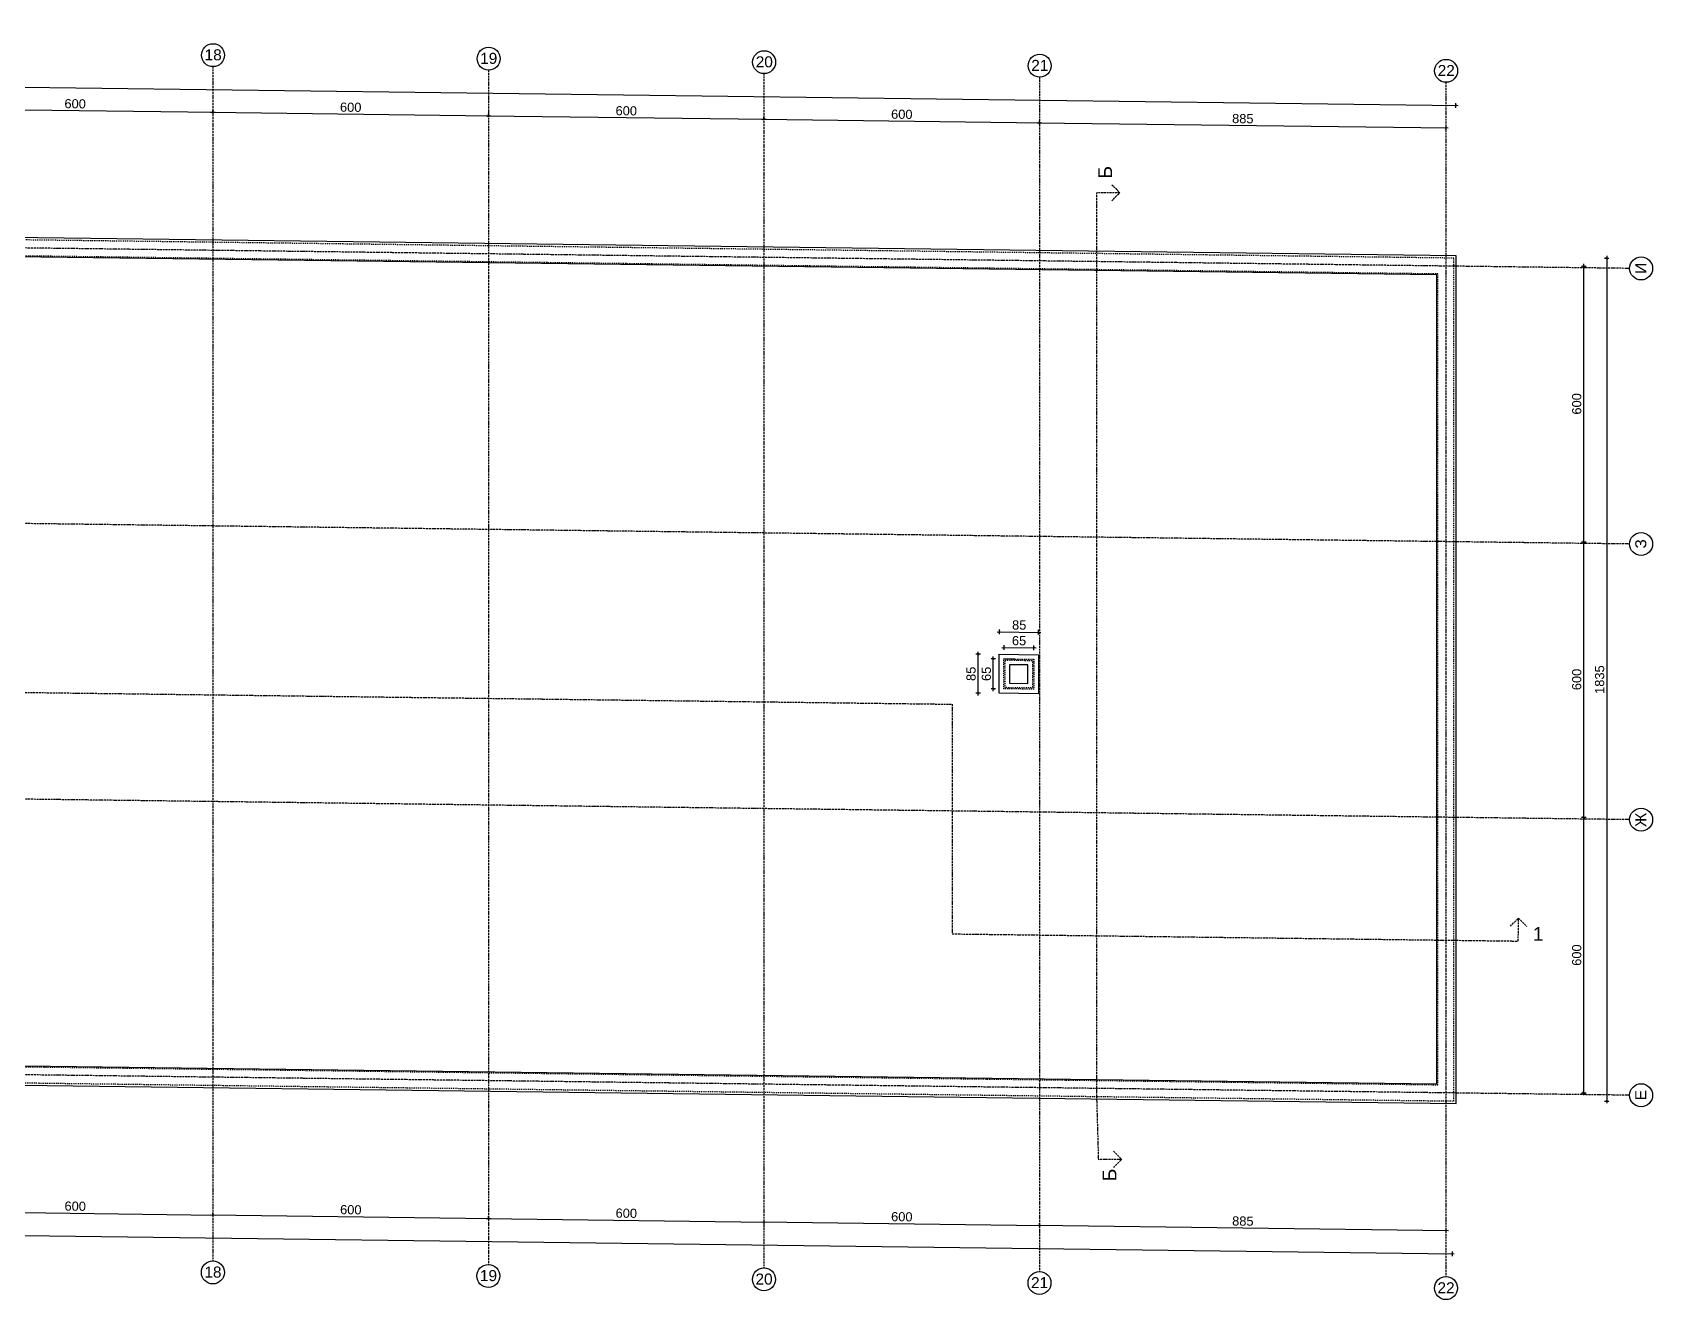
# Model space of a CAD drawing. Header units: inches. Extents: x -72385 to 39588, y -6525 to 66685.
# Drawn here: x -43318 to -39790, y -6294 to -3535 of the extents above; entities that cross this region are included whole.
import ezdxf

# ---------------------------------------------------------------- set-up
doc = ezdxf.new("R2010")
doc.units = ezdxf.units.IN
doc.header["$MEASUREMENT"] = 0
doc.linetypes.add('DashDot', pattern=[0.6, 0.4, -0.1, 0, -0.1])
doc.linetypes.add('Hidden', pattern=[0.4, 0.2, -0.2])
for name, color, linetype, lineweight in [('Изгледни линии', 253, 'Continuous', 25), ('Линия на разрез', 252, 'DashDot', 25), ('Надписи коти външни', 252, 'Continuous', 25), ('Надписи коти вътрешни', 252, 'Continuous', 25), ('Надписи Оси', 252, 'Continuous', 25), ('Оси', 252, 'DashDot', 25), ('Пунктир', 253, 'Hidden', 25)]:
    doc.layers.add(name, color=color, linetype=linetype, lineweight=lineweight)
doc.styles.add('Arial Regular', font='arial.ttf')
doc.styles.get("Standard").update_dxf_attribs({"font": 'arial.ttf'})
doc.dimstyles.new('Annotative', dxfattribs={"dimscale": 0, "dimtxt": 20, "dimasz": 5, "dimexe": 5, "dimexo": 5, "dimgap": 5, "dimtad": 1, "dimdec": 0, "dimzin": 0, "dimdsep": 46, "dimtxsty": 'Standard', "dimblk": 'ARCHTICK', "dimcen": 5, "dimdle": 5, "dimadec": 0, "dimazin": 0, "dimtfac": 1, "dimtdec": 0, "dimtofl": 0, "dimtmove": 0, "dimatfit": 3, "dimldrblk": 'ARCHTICK', "dimfxl": 5, "dimfxlon": 1, "dimtolj": 1, "dimtzin": 0, "dimarcsym": 1})

# ---------------------------------------------------------------- blocks, each defined once
blk = doc.blocks.new('_ArchTick')
at = {"color": 0, "linetype": 'ByBlock', "const_width": 0.15}
blk.add_lwpolyline([(-0.5, -0.5), (0.5, 0.5)], dxfattribs=at)
blk = doc.blocks.new('*D3548')
at = {"layer": 'Defpoints', "color": 0, "ltscale": 50, "transparency": 16777216}
for p in [(-41202.3, -4899.1), (-41137.3, -4899.9), (-41137, -4875.1)]:
    blk.add_point(p, dxfattribs=at)
at = {"layer": 'Надписи коти вътрешни', "color": 0, "lineweight": -2, "ltscale": 50, "transparency": 16777216}
for p, q in [((-41207, -4874.3), (-41132, -4875.2)), ((-41202.1, -4879.3), (-41202, -4869.3)), ((-41137.1, -4880.1), (-41137, -4870.1))]:
    blk.add_line(p, q, dxfattribs=at)
at = {"layer": 'Надписи коти вътрешни', "color": 0, "lineweight": -2, "ltscale": 50, "transparency": 16777216, "xscale": 5, "yscale": 5, "zscale": 5}
for p, rotation in [((-41202, -4874.3), 179.2706286524212), ((-41137, -4875.1), 359.2706286524212)]:
    blk.add_blockref('_ArchTick', p, dxfattribs=dict(at, rotation=rotation))
at = {"layer": 'Надписи коти вътрешни', "color": 0, "ltscale": 50, "transparency": 16777216, "insert": (-41169.3, -4859.5), "char_height": 20, "attachment_point": 5, "rotation": 359.2706}
blk.add_mtext('\\A1;65', dxfattribs=at)
blk = doc.blocks.new('*D3549')
at = {"layer": 'Defpoints', "color": 0, "ltscale": 50, "transparency": 16777216}
for p in [(-41126.7, -4841.1), (-41212.3, -4889), (-41127.3, -4890)]:
    blk.add_point(p, dxfattribs=at)
at = {"layer": 'Надписи коти вътрешни', "color": 0, "lineweight": -2, "ltscale": 50, "transparency": 16777216}
for p, q in [((-41216.7, -4840), (-41121.7, -4841.2)), ((-41211.8, -4845), (-41211.7, -4835)), ((-41126.8, -4846.1), (-41126.7, -4836.1))]:
    blk.add_line(p, q, dxfattribs=at)
at = {"layer": 'Надписи коти вътрешни', "color": 0, "lineweight": -2, "ltscale": 50, "transparency": 16777216, "xscale": 5, "yscale": 5, "zscale": 5}
for p, rotation in [((-41211.7, -4840), 179.2706286524212), ((-41126.7, -4841.1), 359.2706286524212)]:
    blk.add_blockref('_ArchTick', p, dxfattribs=dict(at, rotation=rotation))
at = {"layer": 'Надписи коти вътрешни', "color": 0, "ltscale": 50, "transparency": 16777216, "insert": (-41169, -4825.4), "char_height": 20, "attachment_point": 5, "rotation": 359.2706}
blk.add_mtext('\\A1;85', dxfattribs=at)
blk = doc.blocks.new('*D3550')
at = {"layer": 'Defpoints', "color": 0, "ltscale": 50, "transparency": 16777216}
for p in [(-41225.4, -4899.1), (-41202.3, -4899.1), (-41202.3, -4964.1)]:
    blk.add_point(p, dxfattribs=at)
at = {"layer": 'Надписи коти вътрешни', "color": 0, "lineweight": -2, "ltscale": 50, "transparency": 16777216}
for p, q in [((-41220.4, -4899.1), (-41230.4, -4899.1)), ((-41225.4, -4969.1), (-41225.4, -4894.1)), ((-41220.4, -4964.1), (-41230.4, -4964.1))]:
    blk.add_line(p, q, dxfattribs=at)
at = {"layer": 'Надписи коти вътрешни', "color": 0, "lineweight": -2, "ltscale": 50, "transparency": 16777216, "xscale": 5, "yscale": 5, "zscale": 5}
for p, rotation in [((-41225.4, -4899.1), 90), ((-41225.4, -4964.1), 270)]:
    blk.add_blockref('_ArchTick', p, dxfattribs=dict(at, rotation=rotation))
at = {"layer": 'Надписи коти вътрешни', "color": 0, "ltscale": 50, "transparency": 16777216, "insert": (-41240.6, -4931.6), "char_height": 20, "attachment_point": 5, "rotation": 90}
blk.add_mtext('\\A1;65', dxfattribs=at)
blk = doc.blocks.new('*D3551')
at = {"layer": 'Defpoints', "color": 0, "ltscale": 50, "transparency": 16777216}
for p in [(-41258.6, -4889), (-41212.3, -4889), (-41212.3, -4974)]:
    blk.add_point(p, dxfattribs=at)
at = {"layer": 'Надписи коти вътрешни', "color": 0, "lineweight": -2, "ltscale": 50, "transparency": 16777216}
for p, q in [((-41253.6, -4889), (-41263.6, -4889)), ((-41258.6, -4979), (-41258.6, -4884)), ((-41253.6, -4974), (-41263.6, -4974))]:
    blk.add_line(p, q, dxfattribs=at)
at = {"layer": 'Надписи коти вътрешни', "color": 0, "lineweight": -2, "ltscale": 50, "transparency": 16777216, "xscale": 5, "yscale": 5, "zscale": 5}
for p, rotation in [((-41258.6, -4889), 90), ((-41258.6, -4974), 270)]:
    blk.add_blockref('_ArchTick', p, dxfattribs=dict(at, rotation=rotation))
at = {"layer": 'Надписи коти вътрешни', "color": 0, "ltscale": 50, "transparency": 16777216, "insert": (-41273.8, -4931.5), "char_height": 20, "attachment_point": 5, "rotation": 90}
blk.add_mtext('\\A1;85', dxfattribs=at)
blk = doc.blocks.new('*D6477')
at = {"layer": 'Defpoints', "color": 0, "ltscale": 50, "transparency": 16777216}
for p in [(-41124.8, -6132.7), (-41124.8, -6132.7), (-40239.6, -6143.9)]:
    blk.add_point(p, dxfattribs=at)
at = {"layer": 'Надписи коти външни', "color": 0, "lineweight": -2, "ltscale": 50, "transparency": 16777216}
for p, q in [((-40234.6, -6144), (-41129.8, -6132.6)), ((-41124.8, -6132.7), (-41124.8, -6127.7)), ((-40239.6, -6143.9), (-40239.6, -6138.9))]:
    blk.add_line(p, q, dxfattribs=at)
at = {"layer": 'Надписи коти външни', "color": 0, "lineweight": -2, "ltscale": 50, "transparency": 16777216, "xscale": 5, "yscale": 5, "zscale": 5}
for p, rotation in [((-41124.8, -6132.7), 179.2706286525298), ((-40239.6, -6143.9), 359.2706286525298)]:
    blk.add_blockref('_ArchTick', p, dxfattribs=dict(at, rotation=rotation))
at = {"layer": 'Надписи коти външни', "color": 0, "ltscale": 50, "transparency": 16777216, "insert": (-40682, -6123.1), "char_height": 20, "attachment_point": 5, "rotation": 359.2706}
blk.add_mtext('\\A1;885', dxfattribs=at)
blk = doc.blocks.new('*D6494')
at = {"layer": 'Defpoints', "color": 0, "ltscale": 50, "transparency": 16777216}
for p in [(-43524.8, -6102.1), (-42924.6, -6109.8), (-42924.6, -6109.8)]:
    blk.add_point(p, dxfattribs=at)
at = {"layer": 'Надписи коти външни', "color": 0, "lineweight": -2, "ltscale": 50, "transparency": 16777216}
for p, q in [((-43529.8, -6102.1), (-42919.6, -6109.8)), ((-43524.8, -6102.1), (-43524.8, -6097.1)), ((-42924.6, -6109.8), (-42924.6, -6104.8))]:
    blk.add_line(p, q, dxfattribs=at)
at = {"layer": 'Надписи коти външни', "color": 0, "lineweight": -2, "ltscale": 50, "transparency": 16777216, "xscale": 5, "yscale": 5, "zscale": 5}
for p, rotation in [((-43524.8, -6102.1), 179.2708993674434), ((-42924.6, -6109.8), 359.2708993674435)]:
    blk.add_blockref('_ArchTick', p, dxfattribs=dict(at, rotation=rotation))
at = {"layer": 'Надписи коти външни', "color": 0, "ltscale": 50, "transparency": 16777216, "insert": (-43224.5, -6090.7), "char_height": 20, "attachment_point": 5, "rotation": 359.2709}
blk.add_mtext('\\A1;600', dxfattribs=at)
blk = doc.blocks.new('*D6495')
at = {"layer": 'Defpoints', "color": 0, "ltscale": 50, "transparency": 16777216}
for p in [(-42924.6, -6109.8), (-42324.6, -6117.4), (-42324.6, -6117.4)]:
    blk.add_point(p, dxfattribs=at)
at = {"layer": 'Надписи коти външни', "color": 0, "lineweight": -2, "ltscale": 50, "transparency": 16777216}
for p, q in [((-42929.6, -6109.7), (-42319.6, -6117.5)), ((-42924.6, -6109.8), (-42924.6, -6104.8)), ((-42324.6, -6117.4), (-42324.6, -6112.4))]:
    blk.add_line(p, q, dxfattribs=at)
at = {"layer": 'Надписи коти външни', "color": 0, "lineweight": -2, "ltscale": 50, "transparency": 16777216, "xscale": 5, "yscale": 5, "zscale": 5}
for p, rotation in [((-42924.6, -6109.8), 179.2703578371867), ((-42324.6, -6117.4), 359.2703578371867)]:
    blk.add_blockref('_ArchTick', p, dxfattribs=dict(at, rotation=rotation))
at = {"layer": 'Надписи коти външни', "color": 0, "ltscale": 50, "transparency": 16777216, "insert": (-42624.4, -6098.4), "char_height": 20, "attachment_point": 5, "rotation": 359.2704}
blk.add_mtext('\\A1;600', dxfattribs=at)
blk = doc.blocks.new('*D6496')
at = {"layer": 'Defpoints', "color": 0, "ltscale": 50, "transparency": 16777216}
for p in [(-42324.6, -6117.4), (-41724.8, -6125), (-41724.8, -6125)]:
    blk.add_point(p, dxfattribs=at)
at = {"layer": 'Надписи коти външни', "color": 0, "lineweight": -2, "ltscale": 50, "transparency": 16777216}
for p, q in [((-42329.6, -6117.3), (-41719.8, -6125.1)), ((-42324.6, -6117.4), (-42324.7, -6122.4)), ((-41724.8, -6125), (-41724.9, -6130))]:
    blk.add_line(p, q, dxfattribs=at)
at = {"layer": 'Надписи коти външни', "color": 0, "lineweight": -2, "ltscale": 50, "transparency": 16777216, "xscale": 5, "yscale": 5, "zscale": 5}
for p, rotation in [((-42324.6, -6117.4), 179.2706286525443), ((-41724.8, -6125), 359.2706286525444)]:
    blk.add_blockref('_ArchTick', p, dxfattribs=dict(at, rotation=rotation))
at = {"layer": 'Надписи коти външни', "color": 0, "ltscale": 50, "transparency": 16777216, "insert": (-42024.5, -6106), "char_height": 20, "attachment_point": 5, "rotation": 359.2706}
blk.add_mtext('\\A1;600', dxfattribs=at)
blk = doc.blocks.new('*D6497')
at = {"layer": 'Defpoints', "color": 0, "ltscale": 50, "transparency": 16777216}
for p in [(-41724.8, -6125), (-41124.8, -6132.7), (-41124.8, -6132.7)]:
    blk.add_point(p, dxfattribs=at)
at = {"layer": 'Надписи коти външни', "color": 0, "lineweight": -2, "ltscale": 50, "transparency": 16777216}
for p, q in [((-41729.8, -6125), (-41119.8, -6132.7)), ((-41724.8, -6125), (-41724.9, -6130)), ((-41124.8, -6132.7), (-41124.9, -6137.7))]:
    blk.add_line(p, q, dxfattribs=at)
at = {"layer": 'Надписи коти външни', "color": 0, "lineweight": -2, "ltscale": 50, "transparency": 16777216, "xscale": 5, "yscale": 5, "zscale": 5}
for p, rotation in [((-41724.8, -6125), 179.2706286525473), ((-41124.8, -6132.7), 359.2706286525473)]:
    blk.add_blockref('_ArchTick', p, dxfattribs=dict(at, rotation=rotation))
at = {"layer": 'Надписи коти външни', "color": 0, "ltscale": 50, "transparency": 16777216, "insert": (-41424.6, -6113.7), "char_height": 20, "attachment_point": 5, "rotation": 359.2706}
blk.add_mtext('\\A1;600', dxfattribs=at)
blk = doc.blocks.new('*D6505')
at = {"layer": 'Defpoints', "color": 0, "ltscale": 50, "transparency": 16777216}
for p in [(-52317.3, -5707.7), (-40222.3, -5861.6), (-40226.6, -6194.1)]:
    blk.add_point(p, dxfattribs=at)
at = {"layer": 'Надписи коти външни', "color": 0, "lineweight": -2, "ltscale": 50, "transparency": 16777216}
for p, q in [((-52326.6, -6040.1), (-40221.6, -6194.2)), ((-52321.5, -6035.1), (-52321.6, -6045.1)), ((-40226.5, -6189.1), (-40226.6, -6199.1))]:
    blk.add_line(p, q, dxfattribs=at)
at = {"layer": 'Надписи коти външни', "color": 0, "lineweight": -2, "ltscale": 50, "transparency": 16777216, "xscale": 5, "yscale": 5, "zscale": 5}
for p, rotation in [((-52321.6, -6040.1), 179.2706286525472), ((-40226.6, -6194.1), 359.2706286525473)]:
    blk.add_blockref('_ArchTick', p, dxfattribs=dict(at, rotation=rotation))
at = {"layer": 'Надписи коти външни', "color": 0, "ltscale": 50, "transparency": 16777216, "insert": (-46273.9, -6101.9), "char_height": 20, "attachment_point": 5, "rotation": 359.2706}
blk.add_mtext('\\A1;12095', dxfattribs=at)
blk = doc.blocks.new('*D6520')
at = {"layer": 'Defpoints', "color": 0, "ltscale": 50, "transparency": 16777216}
for p in [(-41124.8, -3732.5), (-41124.8, -3732.5), (-40239.8, -3743.7)]:
    blk.add_point(p, dxfattribs=at)
at = {"layer": 'Надписи коти външни', "color": 0, "lineweight": -2, "ltscale": 50, "transparency": 16777216}
for p, q in [((-40234.8, -3743.8), (-41129.8, -3732.4)), ((-41124.8, -3732.5), (-41124.9, -3737.5)), ((-40239.8, -3743.7), (-40239.9, -3748.7))]:
    blk.add_line(p, q, dxfattribs=at)
at = {"layer": 'Надписи коти външни', "color": 0, "lineweight": -2, "ltscale": 50, "transparency": 16777216, "xscale": 5, "yscale": 5, "zscale": 5}
for p, rotation in [((-41124.8, -3732.5), 179.2706286525471), ((-40239.8, -3743.7), 359.2706286525471)]:
    blk.add_blockref('_ArchTick', p, dxfattribs=dict(at, rotation=rotation))
at = {"layer": 'Надписи коти външни', "color": 0, "ltscale": 50, "transparency": 16777216, "insert": (-40682.1, -3722.9), "char_height": 20, "attachment_point": 5, "rotation": 359.2706}
blk.add_mtext('\\A1;885', dxfattribs=at)
blk = doc.blocks.new('*D6521')
at = {"layer": 'Defpoints', "color": 0, "ltscale": 50, "transparency": 16777216}
for p in [(-41724.8, -3724.8), (-41724.8, -3724.8), (-41124.8, -3732.5)]:
    blk.add_point(p, dxfattribs=at)
at = {"layer": 'Надписи коти външни', "color": 0, "lineweight": -2, "ltscale": 50, "transparency": 16777216}
for p, q in [((-41119.8, -3732.5), (-41729.8, -3724.8)), ((-41724.8, -3724.8), (-41724.8, -3719.8)), ((-41124.8, -3732.5), (-41124.8, -3727.5))]:
    blk.add_line(p, q, dxfattribs=at)
at = {"layer": 'Надписи коти външни', "color": 0, "lineweight": -2, "ltscale": 50, "transparency": 16777216, "xscale": 5, "yscale": 5, "zscale": 5}
for p, rotation in [((-41724.8, -3724.8), 179.2706286525994), ((-41124.8, -3732.5), 359.2706286525993)]:
    blk.add_blockref('_ArchTick', p, dxfattribs=dict(at, rotation=rotation))
at = {"layer": 'Надписи коти външни', "color": 0, "ltscale": 50, "transparency": 16777216, "insert": (-41424.6, -3713.4), "char_height": 20, "attachment_point": 5, "rotation": 359.2706}
blk.add_mtext('\\A1;600', dxfattribs=at)
blk = doc.blocks.new('*D6522')
at = {"layer": 'Defpoints', "color": 0, "ltscale": 50, "transparency": 16777216}
for p in [(-42324.8, -3717.2), (-42324.8, -3717.2), (-41724.8, -3724.8)]:
    blk.add_point(p, dxfattribs=at)
at = {"layer": 'Надписи коти външни', "color": 0, "lineweight": -2, "ltscale": 50, "transparency": 16777216}
for p, q in [((-41719.8, -3724.9), (-42329.8, -3717.1)), ((-42324.8, -3717.2), (-42324.8, -3712.2)), ((-41724.8, -3724.8), (-41724.8, -3719.8))]:
    blk.add_line(p, q, dxfattribs=at)
at = {"layer": 'Надписи коти външни', "color": 0, "lineweight": -2, "ltscale": 50, "transparency": 16777216, "xscale": 5, "yscale": 5, "zscale": 5}
for p, rotation in [((-42324.8, -3717.2), 179.2706286525473), ((-41724.8, -3724.8), 359.2706286525473)]:
    blk.add_blockref('_ArchTick', p, dxfattribs=dict(at, rotation=rotation))
at = {"layer": 'Надписи коти външни', "color": 0, "ltscale": 50, "transparency": 16777216, "insert": (-42024.6, -3705.8), "char_height": 20, "attachment_point": 5, "rotation": 359.2706}
blk.add_mtext('\\A1;600', dxfattribs=at)
blk = doc.blocks.new('*D6523')
at = {"layer": 'Defpoints', "color": 0, "ltscale": 50, "transparency": 16777216}
for p in [(-42924.8, -3709.6), (-42924.8, -3709.6), (-42324.8, -3717)]:
    blk.add_point(p, dxfattribs=at)
at = {"layer": 'Надписи коти външни', "color": 0, "lineweight": -2, "ltscale": 50, "transparency": 16777216}
for p, q in [((-42319.8, -3717.1), (-42929.8, -3709.5)), ((-42924.8, -3709.6), (-42924.8, -3704.6)), ((-42324.8, -3717), (-42324.8, -3712))]:
    blk.add_line(p, q, dxfattribs=at)
at = {"layer": 'Надписи коти външни', "color": 0, "lineweight": -2, "ltscale": 50, "transparency": 16777216, "xscale": 5, "yscale": 5, "zscale": 5}
for p, rotation in [((-42924.8, -3709.6), 179.2893056029436), ((-42324.8, -3717), 359.2893056029436)]:
    blk.add_blockref('_ArchTick', p, dxfattribs=dict(at, rotation=rotation))
at = {"layer": 'Надписи коти външни', "color": 0, "ltscale": 50, "transparency": 16777216, "insert": (-42624.6, -3698.1), "char_height": 20, "attachment_point": 5, "rotation": 359.2893}
blk.add_mtext('\\A1;600', dxfattribs=at)
blk = doc.blocks.new('*D6524')
at = {"layer": 'Defpoints', "color": 0, "ltscale": 50, "transparency": 16777216}
for p in [(-43524.8, -3701.9), (-43524.8, -3701.9), (-42924.8, -3709.6)]:
    blk.add_point(p, dxfattribs=at)
at = {"layer": 'Надписи коти външни', "color": 0, "lineweight": -2, "ltscale": 50, "transparency": 16777216}
for p, q in [((-42919.8, -3709.6), (-43529.8, -3701.9)), ((-43524.8, -3701.9), (-43524.8, -3696.9)), ((-42924.8, -3709.6), (-42924.9, -3714.6))]:
    blk.add_line(p, q, dxfattribs=at)
at = {"layer": 'Надписи коти външни', "color": 0, "lineweight": -2, "ltscale": 50, "transparency": 16777216, "xscale": 5, "yscale": 5, "zscale": 5}
for p, rotation in [((-43524.8, -3701.9), 179.2706286525473), ((-42924.8, -3709.6), 359.2706286525473)]:
    blk.add_blockref('_ArchTick', p, dxfattribs=dict(at, rotation=rotation))
at = {"layer": 'Надписи коти външни', "color": 0, "ltscale": 50, "transparency": 16777216, "insert": (-43224.6, -3690.5), "char_height": 20, "attachment_point": 5, "rotation": 359.2706}
blk.add_mtext('\\A1;600', dxfattribs=at)
blk = doc.blocks.new('*D6515')
at = {"layer": 'Defpoints', "color": 0, "ltscale": 50, "transparency": 16777216}
for p in [(-40218.1, -3694), (-52317.3, -3872.5), (-40222.3, -4026.5)]:
    blk.add_point(p, dxfattribs=at)
at = {"layer": 'Надписи коти външни', "color": 0, "lineweight": -2, "ltscale": 50, "transparency": 16777216}
for p, q in [((-52318.1, -3540), (-40213.1, -3694.1)), ((-52313.2, -3545), (-52313, -3535)), ((-40218.2, -3699), (-40218, -3689))]:
    blk.add_line(p, q, dxfattribs=at)
at = {"layer": 'Надписи коти външни', "color": 0, "lineweight": -2, "ltscale": 50, "transparency": 16777216, "xscale": 5, "yscale": 5, "zscale": 5}
for p, rotation in [((-52313.1, -3540), 179.2706286525472), ((-40218.1, -3694), 359.2706286525473)]:
    blk.add_blockref('_ArchTick', p, dxfattribs=dict(at, rotation=rotation))
at = {"layer": 'Надписи коти външни', "color": 0, "ltscale": 50, "transparency": 16777216, "insert": (-46265.4, -3601.8), "char_height": 20, "attachment_point": 5, "rotation": 359.2706}
blk.add_mtext('\\A1;12095', dxfattribs=at)
blk = doc.blocks.new('*D6532')
at = {"layer": 'Defpoints', "color": 0, "ltscale": 50, "transparency": 16777216}
for p in [(-40222.3, -4026.5), (-40222.3, -5861.6), (-39889.8, -5861.6)]:
    blk.add_point(p, dxfattribs=at)
at = {"layer": 'Надписи коти външни', "color": 0, "lineweight": -2, "ltscale": 50, "transparency": 16777216}
for p, q in [((-39889.8, -4021.5), (-39889.8, -5866.6)), ((-39894.8, -4026.5), (-39884.8, -4026.5)), ((-39894.8, -5861.6), (-39884.8, -5861.6))]:
    blk.add_line(p, q, dxfattribs=at)
at = {"layer": 'Надписи коти външни', "color": 0, "lineweight": -2, "ltscale": 50, "transparency": 16777216, "xscale": 5, "yscale": 5, "zscale": 5}
for p, rotation in [((-39889.8, -4026.5), 90), ((-39889.8, -5861.6), 270)]:
    blk.add_blockref('_ArchTick', p, dxfattribs=dict(at, rotation=rotation))
at = {"layer": 'Надписи коти външни', "color": 0, "ltscale": 50, "transparency": 16777216, "insert": (-39905.1, -4944.1), "char_height": 20, "attachment_point": 5, "rotation": 90}
blk.add_mtext('\\A1;1835', dxfattribs=at)
blk = doc.blocks.new('*D6533')
at = {"layer": 'Defpoints', "color": 0, "ltscale": 50, "transparency": 16777216}
for p in [(-40239.8, -5243.9), (-39939.8, -5243.9), (-40239.8, -5843.9)]:
    blk.add_point(p, dxfattribs=at)
at = {"layer": 'Надписи коти външни', "color": 0, "lineweight": -2, "ltscale": 50, "transparency": 16777216}
for p, q in [((-39944.8, -5243.9), (-39934.8, -5243.9)), ((-39939.8, -5848.9), (-39939.8, -5238.9)), ((-39944.8, -5843.9), (-39934.8, -5843.9))]:
    blk.add_line(p, q, dxfattribs=at)
at = {"layer": 'Надписи коти външни', "color": 0, "lineweight": -2, "ltscale": 50, "transparency": 16777216, "xscale": 5, "yscale": 5, "zscale": 5}
for p, rotation in [((-39939.8, -5243.9), 90), ((-39939.8, -5843.9), 270)]:
    blk.add_blockref('_ArchTick', p, dxfattribs=dict(at, rotation=rotation))
at = {"layer": 'Надписи коти външни', "color": 0, "ltscale": 50, "transparency": 16777216, "insert": (-39955, -5543.9), "char_height": 20, "attachment_point": 5, "rotation": 90}
blk.add_mtext('\\A1;600', dxfattribs=at)
blk = doc.blocks.new('*D6534')
at = {"layer": 'Defpoints', "color": 0, "ltscale": 50, "transparency": 16777216}
for p in [(-40239.8, -4643.8), (-39939.8, -4643.8), (-40239.8, -5243.9)]:
    blk.add_point(p, dxfattribs=at)
at = {"layer": 'Надписи коти външни', "color": 0, "lineweight": -2, "ltscale": 50, "transparency": 16777216}
for p, q in [((-39944.8, -4643.8), (-39934.8, -4643.8)), ((-39939.8, -5248.9), (-39939.8, -4638.8)), ((-39944.8, -5243.9), (-39934.8, -5243.9))]:
    blk.add_line(p, q, dxfattribs=at)
at = {"layer": 'Надписи коти външни', "color": 0, "lineweight": -2, "ltscale": 50, "transparency": 16777216, "xscale": 5, "yscale": 5, "zscale": 5}
for p, rotation in [((-39939.8, -4643.8), 90), ((-39939.8, -5243.9), 270)]:
    blk.add_blockref('_ArchTick', p, dxfattribs=dict(at, rotation=rotation))
at = {"layer": 'Надписи коти външни', "color": 0, "ltscale": 50, "transparency": 16777216, "insert": (-39955, -4943.8), "char_height": 20, "attachment_point": 5, "rotation": 90}
blk.add_mtext('\\A1;600', dxfattribs=at)
blk = doc.blocks.new('*D6535')
at = {"layer": 'Defpoints', "color": 0, "ltscale": 50, "transparency": 16777216}
for p in [(-40239.8, -4043.8), (-39939.8, -4043.8), (-40239.8, -4643.8)]:
    blk.add_point(p, dxfattribs=at)
at = {"layer": 'Надписи коти външни', "color": 0, "lineweight": -2, "ltscale": 50, "transparency": 16777216}
for p, q in [((-39944.8, -4043.8), (-39934.8, -4043.8)), ((-39939.8, -4648.8), (-39939.8, -4038.8)), ((-39944.8, -4643.8), (-39934.8, -4643.8))]:
    blk.add_line(p, q, dxfattribs=at)
at = {"layer": 'Надписи коти външни', "color": 0, "lineweight": -2, "ltscale": 50, "transparency": 16777216, "xscale": 5, "yscale": 5, "zscale": 5}
for p, rotation in [((-39939.8, -4043.8), 90), ((-39939.8, -4643.8), 270)]:
    blk.add_blockref('_ArchTick', p, dxfattribs=dict(at, rotation=rotation))
at = {"layer": 'Надписи коти външни', "color": 0, "ltscale": 50, "transparency": 16777216, "insert": (-39955, -4343.8), "char_height": 20, "attachment_point": 5, "rotation": 90}
blk.add_mtext('\\A1;600', dxfattribs=at)

msp = doc.modelspace()

# ---------------------------------------------------------------- linework, layer by layer
at = {"layer": 'Изгледни линии', "ltscale": 50}
msp.add_line((-41178.6, -4899.4), (-41202.3, -4899.1), dxfattribs=at)
for points in [[(-46572.3, -3940.6), (-52322.3, -3867.4), (-52322.3, -5712.6), (-40217.3, -5866.7), (-40217.3, -4021.6), (-45937.3, -3948.7)], [(-46572.4, -3982.7), (-52280.3, -3910), (-52280.3, -5671.1), (-40259.3, -5824.2), (-40259.3, -4063), (-45937.4, -3990.7)]]:
    msp.add_lwpolyline(points, dxfattribs=at)
for points in [[(-41127.3, -4890), (-41127.3, -4975), (-41212.3, -4974), (-41212.3, -4889)], [(-41190.1, -4911.7), (-41190.1, -4951.7), (-41150.1, -4952.3), (-41150.1, -4912.2)]]:
    msp.add_lwpolyline(points, close=True, dxfattribs=at)
at = {"layer": 'Линия на разрез', "ltscale": 10}
for p, q in [((-40967.6, -3866.6), (-40949.9, -3884.2)), ((-40999.9, -5851.7), (-40999.9, -3884.2)), ((-40949.9, -3884.2), (-40999.9, -3884.2)), ((-40967.6, -3901.9), (-40949.9, -3884.2)), ((-40099.6, -5480.8), (-40081.7, -5463.4)), ((-40082.4, -5513.4), (-40081.7, -5463.4)), ((-40081.7, -5463.4), (-40064.3, -5481.3)), ((-40995.9, -5989.3), (-40999.9, -5851.7)), ((-40945.9, -5988.6), (-40995.9, -5989.3)), ((-40963.9, -5971.1), (-40945.9, -5988.6)), ((-40963.3, -6006.5), (-40945.9, -5988.6))]:
    msp.add_line(p, q, dxfattribs=at)
msp.add_lwpolyline([(-52477.2, -4855.6), (-41314.8, -4997.7), (-41314.8, -5497.7), (-40082.4, -5513.4)], dxfattribs=at)
at = {"layer": 'Надписи Оси', "ltscale": 50}
for centre in [(-42924.4, -3584.6), (-42324.4, -3592.2), (-41724.4, -3599.8), (-41124.4, -3607.5), (-40239.4, -3618.7), (-39814.8, -4048.9), (-39814.8, -4648.9), (-39814.8, -5249), (-39814.8, -5849), (-42924.8, -6234.8), (-42324.8, -6242.4), (-41724.8, -6250), (-41124.8, -6257.7), (-40239.8, -6268.9)]:
    msp.add_circle(centre, 25, dxfattribs=at)
at = {"layer": 'Оси', "ltscale": 10}
for p, q in [((-42924.8, -3609.6), (-42924.8, -6209.8)), ((-42324.8, -3617.2), (-42324.8, -6217.4)), ((-41724.8, -3624.8), (-41724.8, -6225)), ((-41124.8, -3632.5), (-41124.8, -6232.7)), ((-40239.8, -3643.7), (-40239.8, -6243.9)), ((-39839.8, -4048.9), (-52699.8, -3885.1)), ((-39839.8, -4648.9), (-52699.8, -4485.2)), ((-39839.8, -5849), (-52699.8, -5685.3))]:
    msp.add_line(p, q, dxfattribs=at)
msp.add_lwpolyline([(-39839.8, -5249), (-51384.8, -5102), (-51384.8, -4972), (-52699.8, -4955.2)], dxfattribs=at)
at = {"layer": 'Пунктир', "ltscale": 10}
for points in [[(-46572.3, -3945.6), (-52317.3, -3872.5), (-52317.3, -5707.7), (-40222.3, -5861.6), (-40222.3, -4026.5), (-45937.3, -3953.7)], [(-46572.3, -3980.7), (-52282.3, -3908), (-52282.3, -5673.1), (-40257.3, -5826.2), (-40257.3, -4061), (-45937.3, -3988.7)]]:
    msp.add_lwpolyline(points, dxfattribs=at)
for points in [[(-41137.3, -4899.9), (-41137.3, -4964.9), (-41202.3, -4964.1), (-41202.3, -4899.1)], [(-41139.8, -4902.4), (-41139.8, -4962.4), (-41199.8, -4961.6), (-41199.8, -4901.6)]]:
    msp.add_lwpolyline(points, close=True, dxfattribs=at)

# ---------------------------------------------------------------- texts
at = {"layer": 'Линия на разрез', "ltscale": 10, "char_height": 30, "width": 270.734, "attachment_point": 1, "rotation": 90, "style": 'Arial Regular'}
for insert in [(-40996.9, -3853.3), (-40987.5, -6036.3)]:
    msp.add_mtext('Б', dxfattribs=dict(at, insert=insert))
at = {"layer": 'Линия на разрез', "ltscale": 10, "insert": (-40050.4, -5482.7), "char_height": 30, "width": 270.734, "attachment_point": 1, "style": 'Arial Regular'}
msp.add_mtext('1', dxfattribs=at)
at = {"layer": 'Надписи Оси', "ltscale": 100, "char_height": 24, "width": 27.213, "attachment_point": 1, "style": 'Arial Regular'}
for s, insert in [('\\pxqc;18', (-42937.7, -3571.8)), ('\\pxqc;19', (-42337.7, -3579.5)), ('\\pxqc;20', (-41737.7, -3587.1)), ('\\pxqc;21', (-41137.7, -3594.8)), ('\\pxqc;22', (-40252.7, -3606)), ('\\pxqc;18', (-42938.2, -6222)), ('\\pxqc;19', (-42338.2, -6229.7)), ('\\pxqc;20', (-41738.2, -6237.3)), ('\\pxqc;21', (-41138.2, -6245)), ('\\pxqc;22', (-40253.2, -6256.2))]:
    msp.add_mtext(s, dxfattribs=dict(at, insert=insert))
at = {"layer": 'Надписи Оси', "ltscale": 100, "char_height": 24, "width": 27.213, "attachment_point": 1, "rotation": 90, "style": 'Arial Regular'}
for s, insert in [('\\pxqc;И', (-39827.6, -4062.2)), ('\\pxqc;З', (-39827.6, -4662.2)), ('\\pxqc;Ж', (-39827.6, -5263)), ('\\pxqc;Е', (-39827.6, -5862.3))]:
    msp.add_mtext(s, dxfattribs=dict(at, insert=insert))

# ---------------------------------------------------------------- dimensions: what is measured, and where the dimension line sits
at = {"layer": 'Надписи коти външни', "ltscale": 50}
for p1, p2, distance, picture, middle in [((-52317.3, -3872.5), (-40222.3, -4026.5), 332.5, '*D6515', (-46265.4, -3601.8)), ((-52317.3, -5707.7), (-40222.3, -5861.6), -332.5, '*D6505', (-46273.9, -6101.9))]:
    dim = msp.add_aligned_dim(p1=p1, p2=p2, distance=distance, text='12095', dimstyle='Annotative', override={"dimscale": 0, "dimtix": 0, "dimtofl": 0, "dimtmove": 0, "dimatfit": 3}, dxfattribs=at)
    dim.commit()
    dim.dimension.update_dxf_attribs({"geometry": picture, "text_midpoint": middle})
for p1, p2, distance, picture, middle in [((-42924.8, -3709.6), (-43524.8, -3701.9), 0, '*D6524', (-43224.6, -3690.5)), ((-42324.8, -3717), (-42924.8, -3709.6), 0, '*D6523', (-42624.6, -3698.1)), ((-41724.8, -3724.8), (-42324.8, -3717.2), 0, '*D6522', (-42024.6, -3705.8)), ((-41124.8, -3732.5), (-41724.8, -3724.8), 0, '*D6521', (-41424.6, -3713.4)), ((-40239.8, -3743.7), (-41124.8, -3732.5), 0, '*D6520', (-40682.1, -3722.9)), ((-40222.3, -4026.5), (-40222.3, -5861.6), 332.5, '*D6532', (-39905.1, -4944.1)), ((-40239.8, -4643.8), (-40239.8, -4043.8), -300, '*D6535', (-39955, -4343.8)), ((-40239.8, -5243.9), (-40239.8, -4643.8), -300, '*D6534', (-39955, -4943.8)), ((-40239.8, -5843.9), (-40239.8, -5243.9), -300, '*D6533', (-39955, -5543.9)), ((-43524.8, -6102.1), (-42924.6, -6109.8), 0, '*D6494', (-43224.5, -6090.7)), ((-42924.6, -6109.8), (-42324.6, -6117.4), 0, '*D6495', (-42624.4, -6098.4)), ((-42324.6, -6117.4), (-41724.8, -6125), 0, '*D6496', (-42024.5, -6106)), ((-41724.8, -6125), (-41124.8, -6132.7), 0, '*D6497', (-41424.6, -6113.7)), ((-40239.6, -6143.9), (-41124.8, -6132.7), 0, '*D6477', (-40682, -6123.1))]:
    dim = msp.add_aligned_dim(p1=p1, p2=p2, distance=distance, dimstyle='Annotative', override={"dimscale": 0, "dimtix": 0, "dimtofl": 0, "dimtmove": 0, "dimatfit": 3}, dxfattribs=at)
    dim.commit()
    dim.dimension.update_dxf_attribs({"geometry": picture, "text_midpoint": middle})
at = {"layer": 'Надписи коти вътрешни', "ltscale": 50}
for p1, p2, distance, picture, middle in [((-41212.3, -4889), (-41127.3, -4890), 48.9, '*D3549', (-41169, -4825.4)), ((-41202.3, -4899.1), (-41137.3, -4899.9), 24.8, '*D3548', (-41169.3, -4859.5))]:
    dim = msp.add_aligned_dim(p1=p1, p2=p2, distance=distance, dimstyle='Annotative', override={"dimscale": 0, "dimtix": 0, "dimtofl": 0, "dimtmove": 0, "dimatfit": 3}, dxfattribs=at)
    dim.commit()
    dim.dimension.update_dxf_attribs({"geometry": picture, "text_midpoint": middle})
for base, p1, p2, picture, middle in [((-41258.6, -4889), (-41212.3, -4974), (-41212.3, -4889), '*D3551', (-41273.8, -4931.5)), ((-41225.4, -4899.1), (-41202.3, -4964.1), (-41202.3, -4899.1), '*D3550', (-41240.6, -4931.6))]:
    dim = msp.add_linear_dim(base=base, p1=p1, p2=p2, angle=90, dimstyle='Annotative', override={"dimscale": 0, "dimtix": 0, "dimtofl": 0, "dimtmove": 0, "dimatfit": 3}, dxfattribs=at)
    dim.commit()
    dim.dimension.update_dxf_attribs({"geometry": picture, "text_midpoint": middle})

doc.saveas('drawing.dxf')
